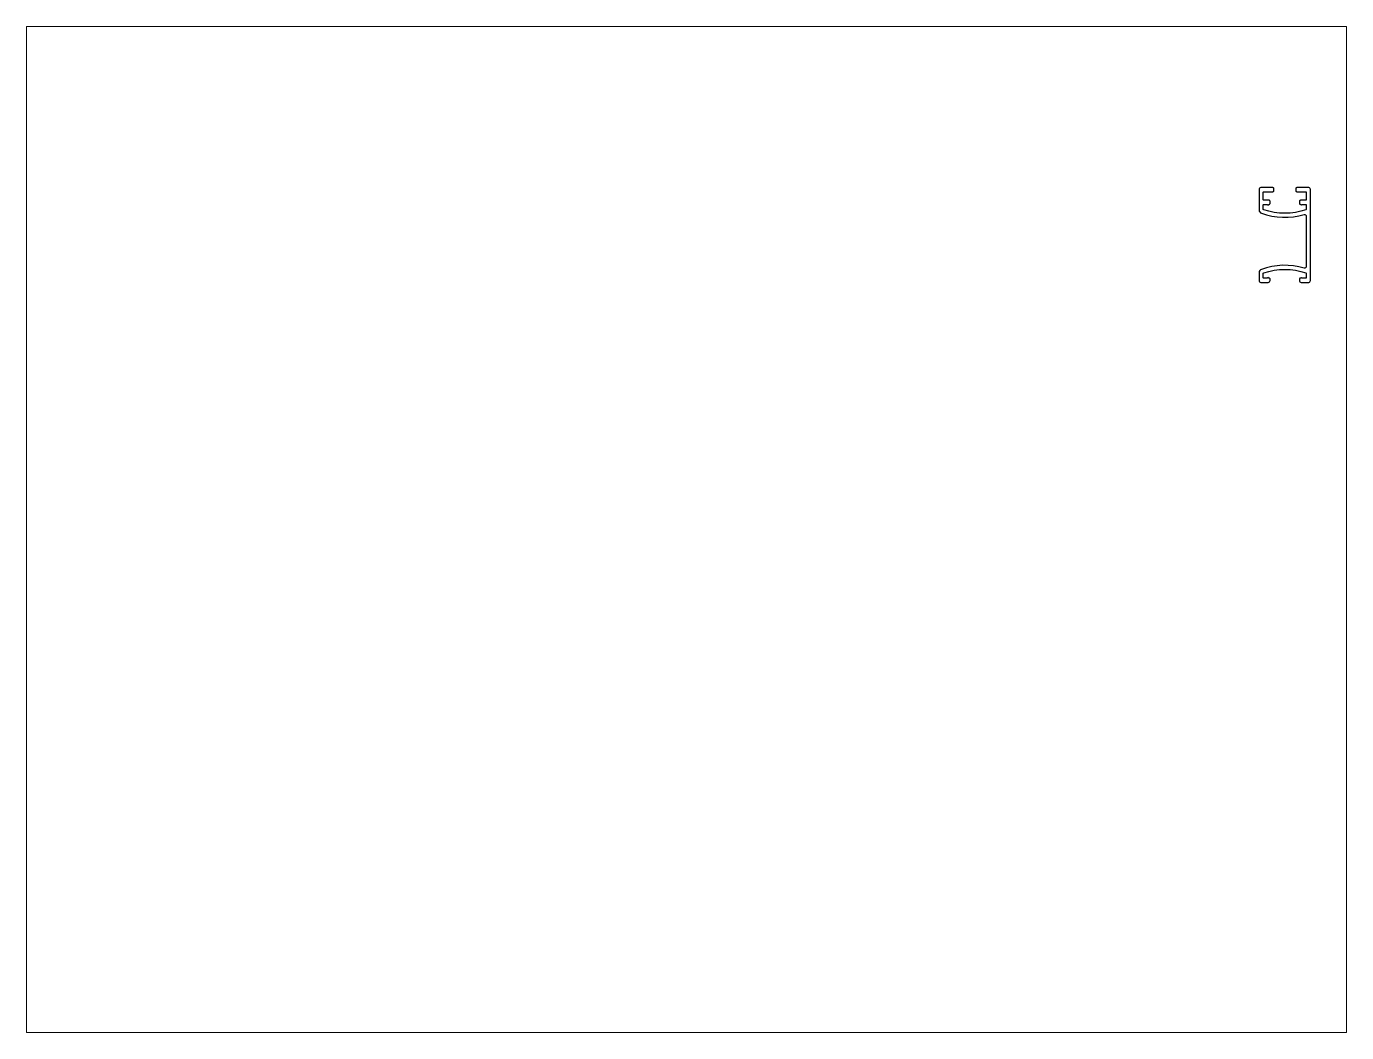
# Paper-space layout 'Layout1' of a CAD drawing. Extents: x 27 to 240, y 20 to 183.
# The model-space entities are those that its viewports show. They can reach past a viewport. Long polylines and large blocks are cut down to what shows.
import ezdxf

# ---------------------------------------------------------------- set-up
doc = ezdxf.new("R2010")
doc.units = 0
doc.header["$LTSCALE"] = 15
doc.layers.get('0').update_dxf_attribs({"linetype": 'CONTINUOUS'})

msp = doc.modelspace()

# ---------------------------------------------------------------- linework, layer by layer
at = {"linetype": 'CONTINUOUS'}
msp.add_lwpolyline([(370.41, 225.26), (371.41, 225.26, -0.414214), (371.61, 225.06), (371.61, 223.91, -0.319406), (371.48, 223.72, -0.168642), (359.15, 223.72, -0.319406), (359.01, 223.91), (359.01, 225.06, -0.414214), (359.21, 225.26), (360.21, 225.26), (360.41, 225.06), (360.61, 225.26), (360.71, 225.26, 0.414214), (361.01, 225.56), (361.01, 226.16, 0.414214), (360.71, 226.46), (359.21, 226.46, -0.414214), (359.01, 226.66), (359.01, 228.76, -0.414214), (359.21, 228.96), (361.81, 228.96, 0.414214), (362.11, 229.26), (362.11, 229.86, 0.414214), (361.81, 230.16), (358.31, 230.16, 0.414214), (357.81, 229.66), (357.81, 223.62, 0.315274), (358.47, 222.68, 0.160354), (370.97, 222.29, -0.500954), (371.61, 221.81), (371.61, 207.14, -0.500954), (370.97, 206.66, 0.160354), (358.47, 206.27, 0.315274), (357.81, 205.33), (357.81, 202.99, 0.414214), (358.31, 202.49), (360.51, 202.49, 0.414214), (361.01, 202.99), (361.01, 203.49, 0.414214), (360.81, 203.69), (360.61, 203.69), (360.41, 203.89), (360.21, 203.69), (359.21, 203.69, -0.414214), (359.01, 203.89), (359.01, 205.05, -0.319406), (359.15, 205.24, -0.168642), (371.48, 205.24, -0.319406), (371.61, 205.05), (371.61, 203.89, -0.414214), (371.41, 203.69), (370.41, 203.69), (370.21, 203.89), (370.01, 203.69), (369.81, 203.69, 0.414214), (369.61, 203.49), (369.61, 202.99, 0.414214), (370.11, 202.49), (372.31, 202.49, 0.414214), (372.81, 202.99), (372.81, 229.66, 0.414214), (372.31, 230.16), (368.81, 230.16, 0.414214), (368.51, 229.86), (368.51, 229.26, 0.414214), (368.81, 228.96), (371.41, 228.96, -0.414214), (371.61, 228.76), (371.61, 226.66, -0.414214), (371.41, 226.46), (369.91, 226.46, 0.414214), (369.61, 226.16), (369.61, 225.56, 0.414214), (369.91, 225.26), (370.01, 225.26), (370.21, 225.06)], format="xyb", close=True, dxfattribs=at)

psp = doc.layouts.get("Layout1")

# ---------------------------------------------------------------- viewports
at = {"layer": '0', "color": 0, "linetype": 'BYBLOCK', "ltscale": 0.05}
psp.add_viewport(center=(133.35, 101.6), size=(213.36, 162.56), view_center_point=(190.51, 130.3), view_height=293.8955, dxfattribs=at)

doc.saveas('drawing.dxf')
